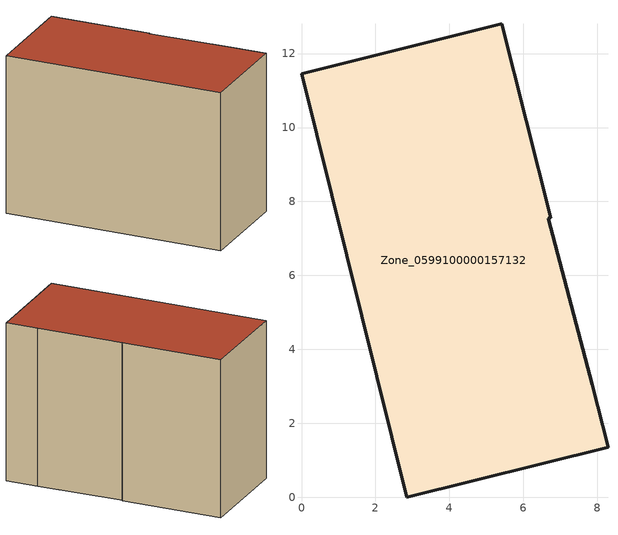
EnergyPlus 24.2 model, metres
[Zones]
Zone_0599100000157132
 floor ground (C_G): 6.73,7.56 6.68,7.54 7.86,3.05 8.29,1.36 2.85,0 0,11.45 5.41,12.81 z0
 wall outside (C_F): 6.73,7.56 5.41,12.81 0,11.45 2.85,0 8.29,1.36 7.86,3.05 6.68,7.54 6.73,7.56 z0:8.59
 roof outside (C_R): 6.68,7.54 6.73,7.56 5.41,12.81 0,11.45 2.85,0 8.29,1.36 7.86,3.05 z8.59
[BUILDING]
Pand.0599100000157132: North Axis=0; Terrain=City; Loads Convergence Tolerance Value=0.04; Temperature Convergence Tolerance Value=0.4; Solar Distribution=FullExterior; Maximum Number of Warmup Days=25; Minimum Number of Warmup Days=1
[Site:Location]
Rotterdam.The.Hague.AP_ZH_NLD Design_Conditions: Latitude=51.96; Longitude=4.45; Time Zone=1; Elevation=-4.5
[SITE:GROUNDTEMPERATURE:BUILDINGSURFACE]
18, 18, 18, 18, 18, 18, 18, 18, 18, 18, 18, 18
[MATERIAL] Thermal Absorptance=0.9; Solar Absorptance=0.7; Visible Absorptance=0.7
Name | Roughness | Thickness | Conductivity | Density | Specific Heat
G.TI.1975-1991 | MediumSmooth | 0.15 | 0.288461 | 540 | 1210
F.TI.1975-1991 | Rough | 0.3 | 0.230769 | 1920 | 840
R.TI.1975-1991 | MediumRough | 0.2 | 0.153846 | 1500 | 1000
[CONSTRUCTION]
C_G: G.TI.1975-1991
C_F: F.TI.1975-1991
C_R: R.TI.1975-1991
[ZONE]
Zone_0599100000157132: Type=1; Multiplier=1; Ceiling Height=Autocalculate; Volume=Autocalculate; Floor Area=autocalculate; Part of Total Floor Area=Yes
[ZONEINFILTRATION:DESIGNFLOWRATE]
Infil_Zone_0599100000157132: Zone or ZoneList or Space or SpaceList=Zone_0599100000157132; Schedule=AlwaysOn; Design Flow Rate Calculation Method=Flow/Area; Flow Rate per Floor Area=0.003; Constant Term Coefficient=1; Temperature Term Coefficient=0; Velocity Term Coefficient=0; Velocity Squared Term Coefficient=0
[HVACTEMPLATE:ZONE:IDEALLOADSAIRSYSTEM]
Zone_0599100000157132: Maximum Heating Supply Air Temperature=50; Minimum Cooling Supply Air Temperature=13; Maximum Heating Supply Air Humidity Ratio=0.0156; Minimum Cooling Supply Air Humidity Ratio=0.0077; Heating Limit=NoLimit; Cooling Limit=NoLimit; Dehumidification Control Type=ConstantSensibleHeatRatio; Cooling Sensible Heat Ratio=0.7; Dehumidification Setpoint=60; Humidification Control Type=None; Humidification Setpoint=30; Outdoor Air Method=None; Outdoor Air Flow Rate per Person=0.00944; Outdoor Air Flow Rate per Zone Floor Area=0; Outdoor Air Flow Rate per Zone=0; Demand Controlled Ventilation Type=None; Outdoor Air Economizer Type=NoEconomizer; Heat Recovery Type=None; Sensible Heat Recovery Effectiveness=0.7; Latent Heat Recovery Effectiveness=0.65
[ZONECONTROL:THERMOSTAT]
ThermostatControl_Zone_0599100000157132: Zone or ZoneList=Zone_0599100000157132; Control Type Schedule=DualSetpointControlType; Control 1=Thermostat_Zone_0599100000157132; Temperature Difference Between Cutout And Setpoint=0
[THERMOSTATSETPOINT:DUALSETPOINT]
Thermostat_Zone_0599100000157132: Heating Setpoint Temperature Schedule=HeatingSetpoint_Zone_0599100000157132; Cooling Setpoint Temperature Schedule=CoolingSetpoint_Zone_0599100000157132
[SCHEDULE:COMPACT]
HeatingSetpoint_Zone_0599100000157132: Through: 12/31, For: AllDays, Until: 24:00, 21
CoolingSetpoint_Zone_0599100000157132: Through: 12/31, For: AllDays, Until: 24:00, 24
DualSetpointControlType: Through: 12/31, For: AllDays, Until: 24:00, 4
AlwaysOn: Through: 12/31, For: AllDays, Until: 24:00, 1
